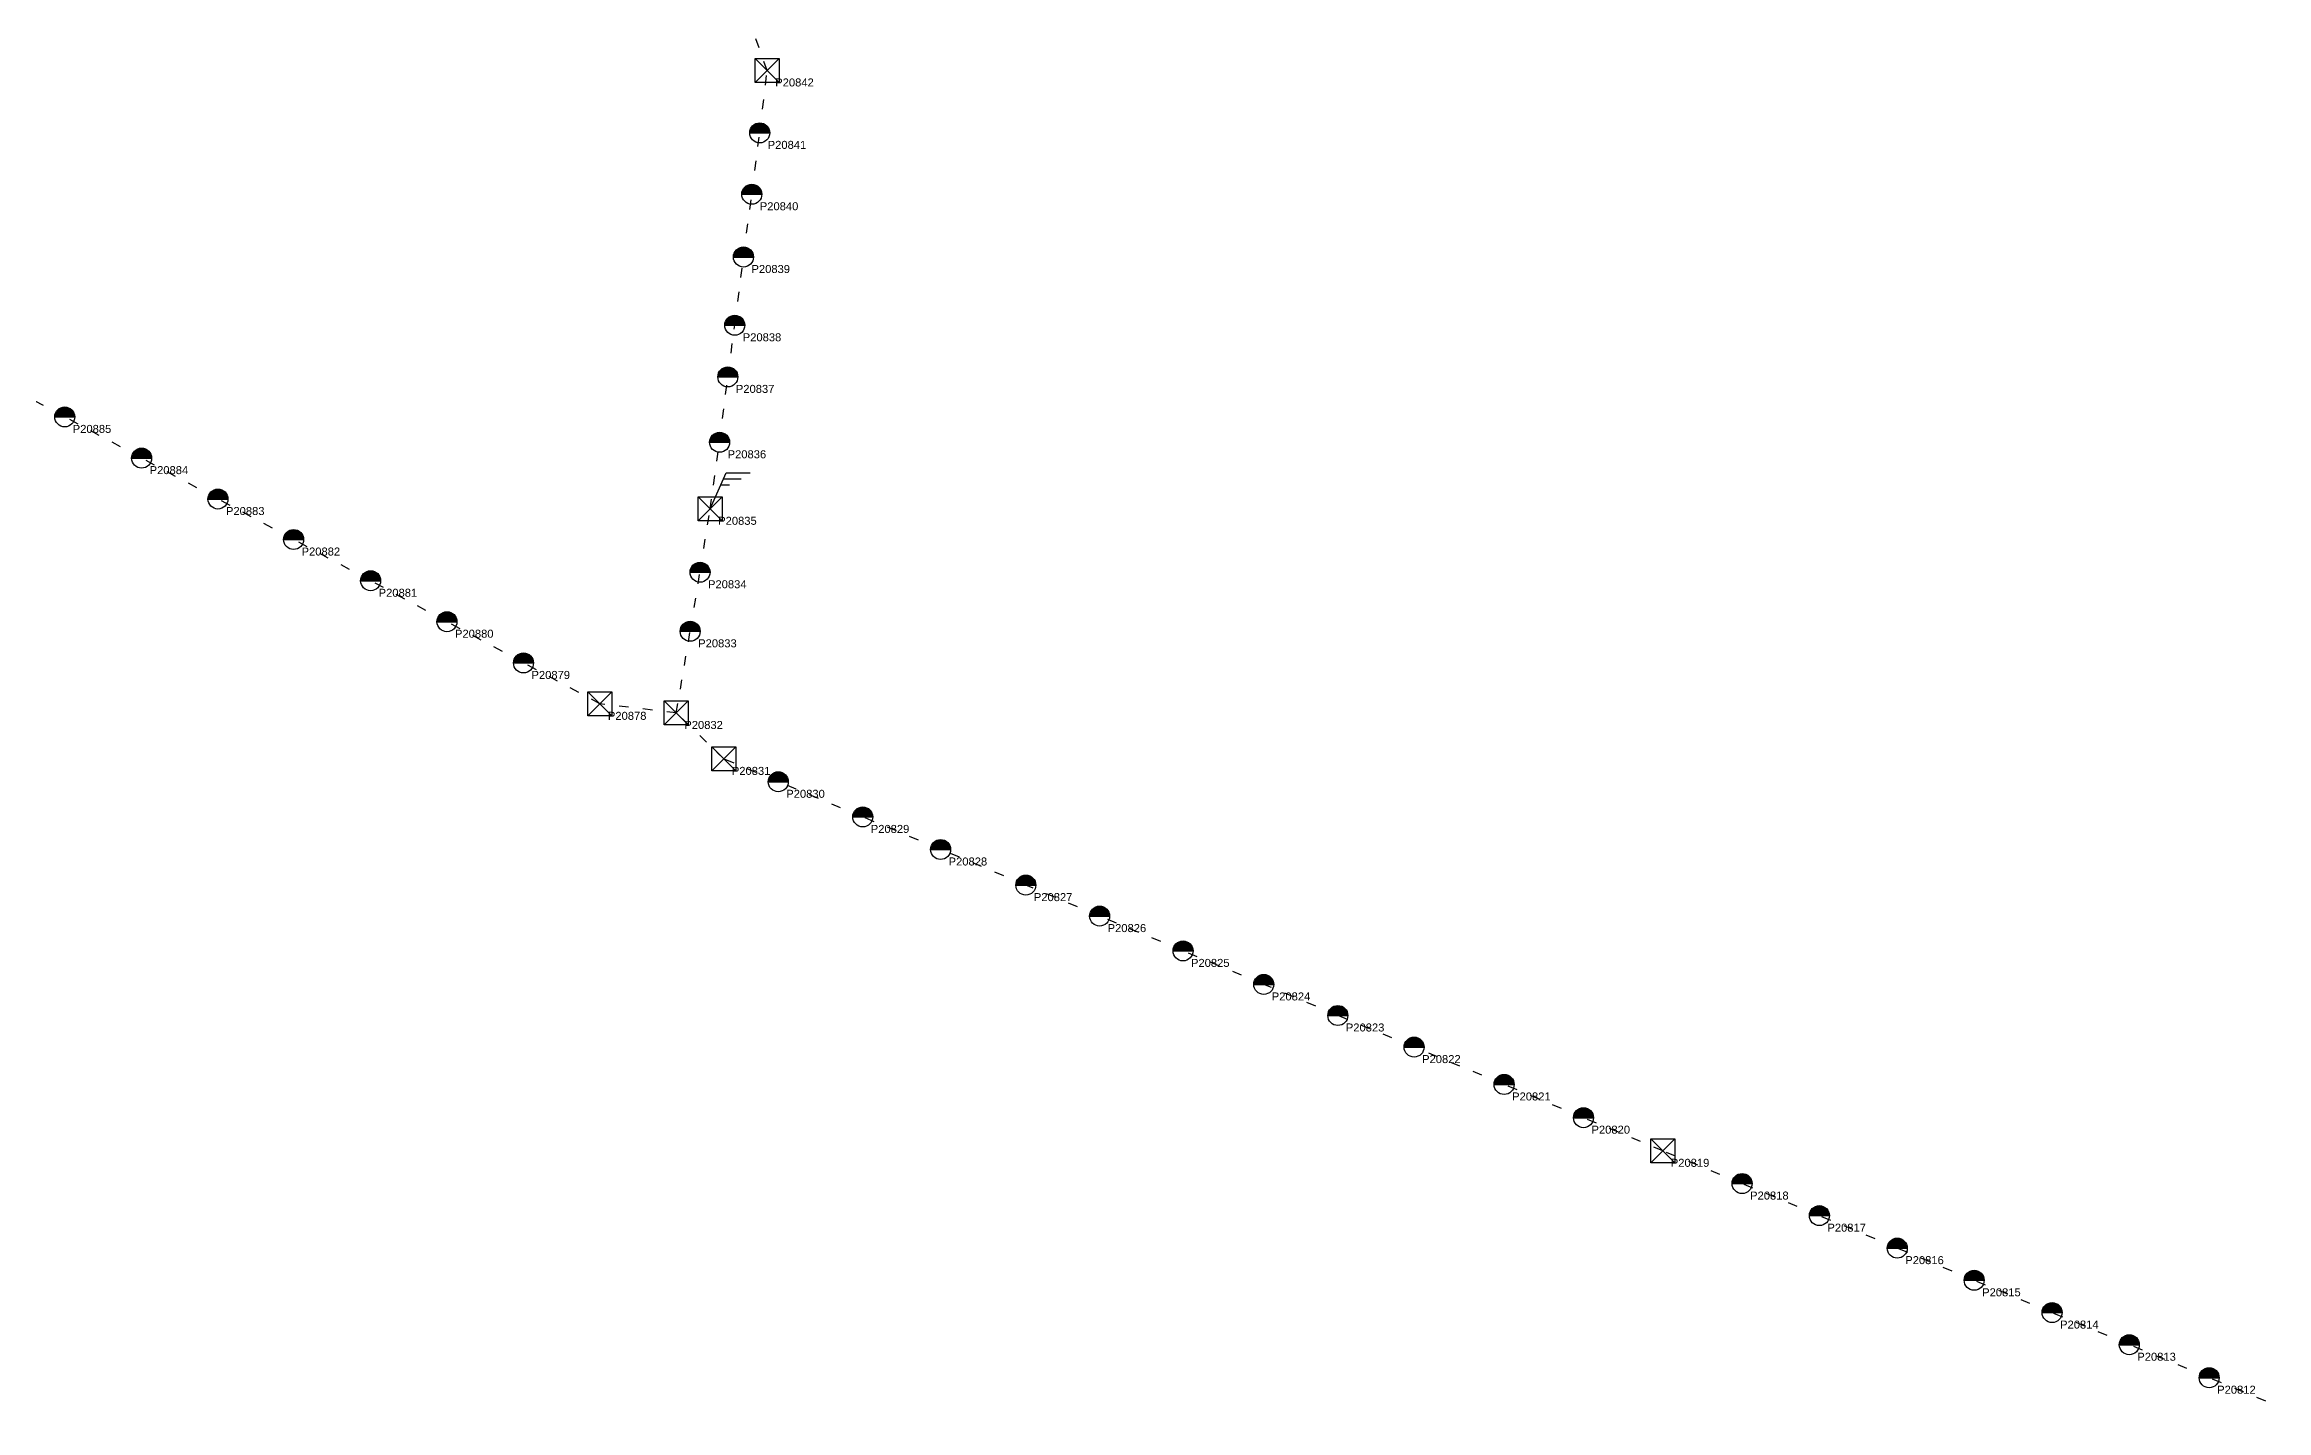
# Model space of a CAD drawing. Header units: metres. Extents: x 290871 to 312669, y 4834049 to 4844724.
# Drawn here: x 301793 to 304570, y 4836718 to 4838425 of the extents above; entities that cross this region are included whole.
import ezdxf
from ezdxf.enums import TextEntityAlignment as Align

# ---------------------------------------------------------------- set-up
doc = ezdxf.new("R2010")
doc.units = ezdxf.units.M
doc.header["$MEASUREMENT"] = 0
doc.linetypes.add('ACAD_ISO03W100', pattern=[30, 12, -18])
for name, color, linetype, lineweight in [('21_2', 200, 'ACAD_ISO03W100', 25), ('28_2', 7, 'Continuous', 25), ('28_3', 7, 'Continuous', 25), ('57_2', 7, 'Continuous', 30), ('8_1', 140, 'Continuous', 25)]:
    doc.layers.add(name, color=color, linetype=linetype, lineweight=lineweight)
doc.styles.get("Standard").update_dxf_attribs({"font": 'arial.ttf', "height": 2})

# ---------------------------------------------------------------- blocks, each defined once
blk = doc.blocks.new('SECTIONALIZER-8_1')
at = {"layer": '8_1'}
for points in [[(0, 0), (2, 4.5)], [(1.33, 3), (2.43, 3)], [(1.67, 3.75), (3.86, 3.75)], [(2, 4.5), (5, 4.5)]]:
    blk.add_lwpolyline(points, dxfattribs=at)
blk = doc.blocks.new('PYLON-MV-28_2')
at = {"layer": '28_2'}
blk.add_hatch(color=256, dxfattribs=at).paths.add_polyline_path([(-1.25, 0), (1.25, 0, 1)])
blk.add_line((-1.25, 0), (1.25, 0), dxfattribs=at)
blk.add_circle((0, 0), 1.25, dxfattribs=at)
blk.add_attdef('FIELD_ID', (2.57, 0), '', height=2, dxfattribs=at)
blk = doc.blocks.new('PYLON-MV-28_3')
at = {"layer": '28_3'}
blk.add_lwpolyline([(-1.5, 1.5), (1.5, 1.5), (1.5, -1.5), (-1.5, -1.5)], close=True, dxfattribs=at)
for points in [[(-1.5, 1.5), (1.5, -1.5)], [(-1.5, -1.5), (1.5, 1.5)]]:
    blk.add_lwpolyline(points, dxfattribs=at)
blk.add_attdef('FIELD_ID', (2.57, 0), '', height=2, dxfattribs=at)

msp = doc.modelspace()

# ---------------------------------------------------------------- linework, layer by layer
at = {"layer": '21_2'}
for points in [[(302625.1, 4837844.4), (302636.9, 4837927.5), (302647.2, 4838009.2), (302655.8, 4838073.7), (302666.7, 4838159), (302677.1, 4838237.4), (302687, 4838314.1), (302696.4, 4838392.1), (302671.3, 4838462.2), (302647.2, 4838530.1), (302621.5, 4838599.7), (302596.3, 4838668.2), (302570.9, 4838739), (302552.8, 4838820.7), (302535.7, 4838899.2), (302517.9, 4838980.7), (302532.3, 4839059.5), (302546.8, 4839137.4), (302558.4, 4839208.8), (302571.7, 4839283.8), (302583.6, 4839354), (302594.7, 4839420.4)], [(302582.8, 4837589.3), (302487.3, 4837600.7), (302391.8, 4837651.8), (302296.2, 4837703.3), (302200.8, 4837754.5), (302104.5, 4837806), (302010, 4837856.6), (301914.6, 4837907.7), (301818.5, 4837959.2), (301722.7, 4838010.6)], [(302582.8, 4837589.3), (302600.1, 4837691.3), (302612.4, 4837765.1), (302625.1, 4837844.4)], [(304596.9, 4836717.7), (304498.4, 4836758.7), (304398.6, 4836799.9), (304302.1, 4836840.1), (304204.7, 4836880.4), (304108.6, 4836920.6), (304011.3, 4836961.2), (303914.7, 4837001.3), (303815.6, 4837042.2), (303716.5, 4837083.6), (303617.3, 4837125.1), (303504.8, 4837171.8), (303409.5, 4837211.3), (303316.9, 4837250.1), (303216, 4837292), (303111.8, 4837335.5), (303019.6, 4837374.2), (302913.1, 4837418.7), (302815.8, 4837459.4), (302710.2, 4837503.3), (302642.2, 4837531.9), (302582.8, 4837589.3)]]:
    msp.add_lwpolyline(points, dxfattribs=at)

# ---------------------------------------------------------------- block references
at = {"layer": '28_2', "xscale": 10, "yscale": 10}
for p in [(302687, 4838314.1), (302677.1, 4838237.4), (302666.7, 4838159), (302655.8, 4838073.7), (302647.2, 4838009.2), (301818.5, 4837959.2), (301914.6, 4837907.7), (302636.9, 4837927.5), (302010, 4837856.6), (302104.5, 4837806), (302612.4, 4837765.1), (302200.8, 4837754.5), (302296.2, 4837703.3), (302600.1, 4837691.3), (302391.8, 4837651.8), (302710.2, 4837503.3), (302815.8, 4837459.4), (302913.1, 4837418.7), (303019.6, 4837374.2), (303111.8, 4837335.5), (303216, 4837292), (303316.9, 4837250.1), (303409.5, 4837211.3), (303504.8, 4837171.8), (303617.3, 4837125.1), (303716.5, 4837083.6), (303914.7, 4837001.3), (304011.3, 4836961.2), (304108.6, 4836920.6), (304204.7, 4836880.4), (304302.1, 4836840.1), (304398.6, 4836799.9), (304498.4, 4836758.7)]:
    msp.add_blockref('PYLON-MV-28_2', p, dxfattribs=at)
at = {"layer": '28_3', "xscale": 10, "yscale": 10}
for p in [(302696.4, 4838392.1), (302625.1, 4837844.4), (302487.3, 4837600.7), (302582.8, 4837589.3), (302642.2, 4837531.9), (303815.6, 4837042.2)]:
    msp.add_blockref('PYLON-MV-28_3', p, dxfattribs=at)
at = {"layer": '8_1', "xscale": 10, "yscale": 10}
msp.add_blockref('SECTIONALIZER-8_1', (302625.1, 4837844.4), dxfattribs=at)

# ---------------------------------------------------------------- texts
at = {"layer": '57_2'}
for s, p in [('P20842', (302706.4, 4838382.1)), ('P20841', (302697, 4838304.1)), ('P20840', (302687.1, 4838227.4)), ('P20839', (302676.7, 4838149)), ('P20838', (302665.8, 4838063.7)), ('P20837', (302657.2, 4837999.2)), ('P20885', (301828.5, 4837949.2)), ('P20836', (302646.9, 4837917.5)), ('P20884', (301924.6, 4837897.7)), ('P20883', (302020, 4837846.6)), ('P20835', (302635.1, 4837834.4)), ('P20882', (302114.5, 4837796)), ('P20834', (302622.4, 4837755.1)), ('P20881', (302210.8, 4837744.5)), ('P20880', (302306.2, 4837693.3)), ('P20833', (302610.1, 4837681.3)), ('P20879', (302401.8, 4837641.8)), ('P20878', (302497.3, 4837590.7)), ('P20832', (302592.8, 4837579.3)), ('P20831', (302652.2, 4837521.9)), ('P20830', (302720.2, 4837493.3)), ('P20829', (302825.8, 4837449.4)), ('P20828', (302923.1, 4837408.7)), ('P20827', (303029.6, 4837364.2)), ('P20826', (303121.8, 4837325.5)), ('P20825', (303226, 4837282)), ('P20824', (303326.9, 4837240.1)), ('P20823', (303419.5, 4837201.3)), ('P20822', (303514.8, 4837161.8)), ('P20821', (303627.3, 4837115.1)), ('P20820', (303726.5, 4837073.6)), ('P20819', (303825.6, 4837032.2)), ('P20818', (303924.7, 4836991.3)), ('P20817', (304021.3, 4836951.2)), ('P20816', (304118.6, 4836910.6)), ('P20815', (304214.7, 4836870.4)), ('P20814', (304312.1, 4836830.1)), ('P20813', (304408.6, 4836789.9)), ('P20812', (304508.4, 4836748.7))]:
    msp.add_text(s, height=10, dxfattribs=at).set_placement(p, align=Align.TOP_LEFT)

doc.saveas('drawing.dxf')
